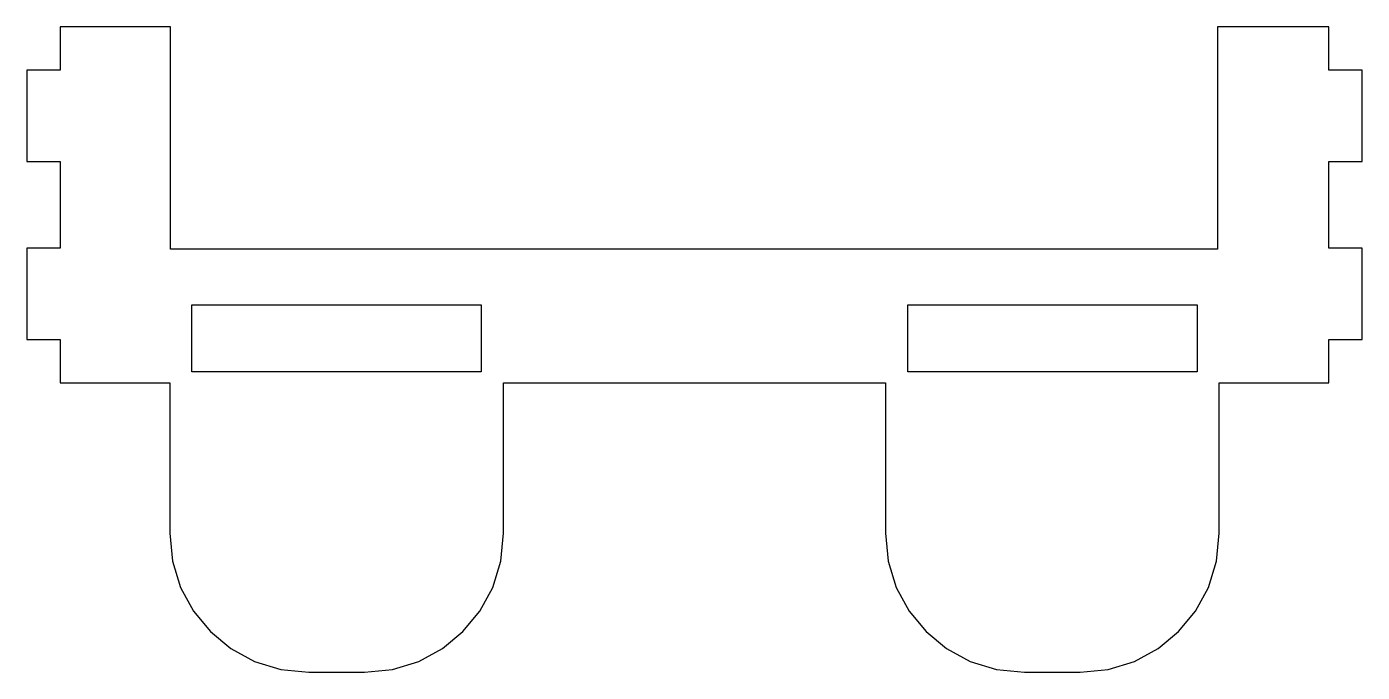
# Model space of a CAD drawing. Extents: x -60 to 60, y -27 to 31.
import ezdxf

# ---------------------------------------------------------------- set-up
doc = ezdxf.new("R2010")
doc.units = 0
doc.layers.add('Calque_1', color=7, linetype='CONTINUOUS')

msp = doc.modelspace()

# ---------------------------------------------------------------- linework, layer by layer
at = {"layer": 'Calque_1', "color": 7}
for points in [[(-57.000177, 30.999982), (-57.000177, 27.099997), (-59.999996, 27.099997), (-59.999996, 18.90003), (-57.000177, 18.90003), (-57.000177, 11.099955), (-59.999996, 11.099955), (-59.999996, 2.899962), (-57.000177, 2.899962), (-57.000177, -1.000129), (-47.154785, -1.000129), (-47.154785, -3.999948), (-47.154785, -14.499832), (-46.901709, -17.025201), (-46.175486, -19.374515), (-45.02563, -21.498299), (-43.501651, -23.34697), (-41.653066, -24.871049), (-39.529382, -26.020981), (-37.180115, -26.747262), (-34.654776, -27.000363), (-32.154926, -27.000363), (-29.655077, -27.000363), (-27.129735, -26.747262), (-24.780464, -26.020981), (-22.656779, -24.871049), (-20.808192, -23.34697), (-19.284213, -21.498299), (-18.134357, -19.374515), (-17.408134, -17.025201), (-17.155057, -14.499832), (-17.155057, -3.999948), (-17.154528, -3.999948), (-17.154528, -1.000129), (17.154975, -1.000129), (17.154975, -3.999948), (17.154975, -14.499832), (17.408052, -17.025201), (18.134276, -19.374515), (19.284135, -21.498299), (20.808115, -23.34697), (22.656704, -24.871049), (24.780391, -26.020981), (27.129663, -26.747262), (29.655005, -27.000363), (32.154855, -27.000363), (34.654704, -27.000363), (37.180044, -26.747262), (39.529311, -26.020981), (41.652992, -24.871049), (43.501577, -23.34697), (45.025553, -21.498299), (46.175406, -19.374515), (46.901629, -17.025201), (47.154706, -14.499832), (47.154706, -3.999948), (47.154706, -1.000129), (57.000084, -1.000129), (57.000084, 2.899962), (59.999904, 2.899962), (59.999904, 11.099955), (57.000084, 11.099955), (57.000084, 18.90003), (59.999904, 18.90003), (59.999904, 27.099997), (57.000084, 27.099997), (57.000084, 30.999982), (47.000184, 30.999982), (47.000184, 11.00018), (-47.077275, 11.00018), (-47.077275, 30.999982)], [(-45.154906, 6.000481), (-19.154947, 6.000481), (-19.154947, 0.00034), (-45.154906, 0.00034)], [(19.154854, 6.000481), (45.154824, 6.000481), (45.154824, 0.00034), (19.154854, 0.00034)]]:
    msp.add_lwpolyline(points, close=True, dxfattribs=at)

doc.saveas('drawing.dxf')
